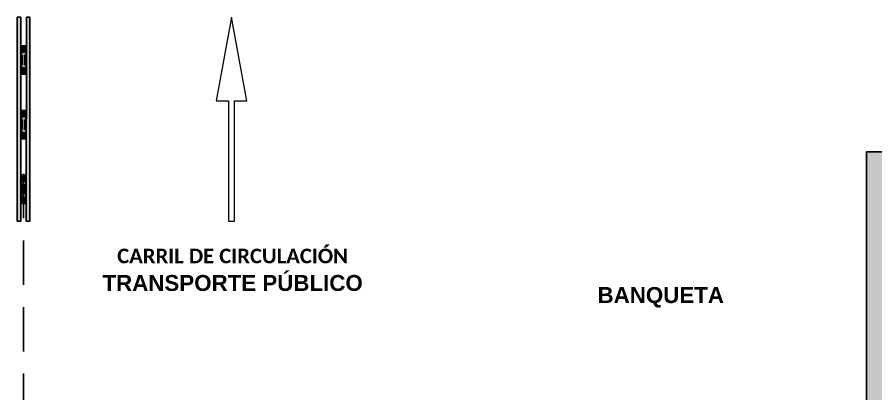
# Model space of a CAD drawing. Header units: metres. Extents: x 668617 to 675126, y 2286318 to 2293677.
# Drawn here: x 672151.73 to 672161.41, y 2287839.78 to 2287844.03 of the extents above; entities that cross this region are included whole.
import ezdxf

# ---------------------------------------------------------------- set-up
doc = ezdxf.new("R2010")
doc.units = ezdxf.units.M
doc.header["$MEASUREMENT"] = 0
doc.linetypes.add('DASHED', pattern=[0.75, 0.5, -0.25])
doc.layers.add('DMTG_SECCIONES_VIALES', color=250, linetype='Continuous')
doc.styles.get("Standard").update_dxf_attribs({"font": 'arial.ttf'})

# ---------------------------------------------------------------- blocks, each defined once
blk = doc.blocks.new('*U398')
at = {"ltscale": 0.1, "true_color": 0xf8d731}
h = blk.add_hatch(color=40, dxfattribs=at)
h.dxf.hatch_style = 1
h.paths.add_polyline_path([(0, -0.115), (0, -0.235), (0.163, -0.197, 0.348227), (0.171, -0.187), (0.171, -0.163, 0.348227), (0.163, -0.153)])
h.paths.add_polyline_path([(0.151, -0.171), (0.151, -0.179), (0.02, -0.21), (0.02, -0.14)], flags=16)
at = {"lineweight": 60}
h = blk.add_hatch(color=72, dxfattribs=at)
h.dxf.hatch_style = 1
h.paths.add_polyline_path([(0.02, -0.21), (0.151, -0.179), (0.151, -0.171), (0.02, -0.14)])
at = {"ltscale": 0.1, "true_color": 0xf8d731}
h = blk.add_hatch(color=40, dxfattribs=at)
h.dxf.hatch_style = 1
h.set_gradient(color1=(248, 153, 30), color2=(248, 215, 49), rotation=90, name='CYLINDER')
h.paths.add_polyline_path([(0.756, -0.235), (0.632, -0.207, -0.349253), (0.617, -0.187), (0.617, -0.163, -0.000038), (0.617, -0.163, -0.349253), (0.632, -0.143), (0.756, -0.115), (0.044, -0.115), (0.165, -0.143, -0.348227), (0.181, -0.163), (0.181, -0.187, -0.348227), (0.165, -0.207), (0.044, -0.235)])
h = blk.add_hatch(color=40, dxfattribs=at)
h.dxf.hatch_style = 1
h.paths.add_polyline_path([(0.634, -0.153, 0.349253), (0.627, -0.163), (0.627, -0.187, 0.349253), (0.634, -0.197), (0.8, -0.235), (0.8, -0.115)])
h.paths.add_polyline_path([(0.78, -0.14), (0.647, -0.171), (0.647, -0.179), (0.78, -0.21)], flags=16)
at = {"lineweight": 60}
h = blk.add_hatch(color=22, dxfattribs=at)
h.dxf.hatch_style = 1
h.paths.add_polyline_path([(0.647, -0.179), (0.78, -0.21), (0.78, -0.14), (0.647, -0.171)])
at = {"color": 40, "true_color": 0xf8d731}
for points in [[(0, -0.115), (0, -0.235), (0.163, -0.197, 0.348227), (0.171, -0.187), (0.171, -0.163, 0.348227), (0.163, -0.153)], [(0.617, -0.163), (0.617, -0.187, 0.349253), (0.632, -0.207), (0.756, -0.235), (0.044, -0.235), (0.165, -0.207, 0.348227), (0.181, -0.187), (0.181, -0.163, 0.348227), (0.165, -0.143), (0.044, -0.115), (0.756, -0.115), (0.632, -0.143, 0.349253), (0.617, -0.163, 0.000038)], [(0.8, -0.235), (0.634, -0.197, -0.349253), (0.627, -0.187), (0.627, -0.163, -0.349253), (0.634, -0.153), (0.8, -0.115)]]:
    blk.add_lwpolyline(points, format="xyb", close=True, dxfattribs=at)
for points in [[(0.044, -0.115), (0, -0.115)], [(0, -0.235), (0.044, -0.235)], [(0.756, -0.115), (0.8, -0.115)], [(0.756, -0.235), (0.8, -0.235)]]:
    blk.add_lwpolyline(points, dxfattribs=at)
for points in [[(0.02, -0.14), (0.02, -0.21), (0.151, -0.179), (0.151, -0.171)], [(0.78, -0.21), (0.647, -0.179), (0.647, -0.171), (0.78, -0.14)]]:
    blk.add_lwpolyline(points, close=True, dxfattribs=at)
at = {"color": 1, "ltscale": 0.1}
for points in [[(0.541, -0.139), (0.259, -0.139)], [(0.541, -0.211), (0.259, -0.211)]]:
    blk.add_lwpolyline(points, dxfattribs=at)
blk = doc.blocks.new('*U399')
at = {"ltscale": 0.1, "true_color": 0xf8d731}
h = blk.add_hatch(color=40, dxfattribs=at)
h.dxf.hatch_style = 1
h.paths.add_polyline_path([(0, -0.115), (0, -0.235), (0.163, -0.197, 0.348227), (0.171, -0.187), (0.171, -0.163, 0.348227), (0.163, -0.153)])
h.paths.add_polyline_path([(0.151, -0.171), (0.151, -0.179), (0.02, -0.21), (0.02, -0.14)], flags=16)
at = {"lineweight": 60}
h = blk.add_hatch(color=72, dxfattribs=at)
h.dxf.hatch_style = 1
h.paths.add_polyline_path([(0.02, -0.21), (0.151, -0.179), (0.151, -0.171), (0.02, -0.14)])
at = {"ltscale": 0.1, "true_color": 0xf8d731}
h = blk.add_hatch(color=40, dxfattribs=at)
h.dxf.hatch_style = 1
h.set_gradient(color1=(248, 153, 30), color2=(248, 215, 49), rotation=90, name='CYLINDER')
h.paths.add_polyline_path([(0.756, -0.235), (0.632, -0.207, -0.349253), (0.617, -0.187), (0.617, -0.163, -0.000038), (0.617, -0.163, -0.349253), (0.632, -0.143), (0.756, -0.115), (0.044, -0.115), (0.165, -0.143, -0.348227), (0.181, -0.163), (0.181, -0.187, -0.348227), (0.165, -0.207), (0.044, -0.235)])
h = blk.add_hatch(color=40, dxfattribs=at)
h.dxf.hatch_style = 1
h.paths.add_polyline_path([(0.634, -0.153, 0.349253), (0.627, -0.163), (0.627, -0.187, 0.349253), (0.634, -0.197), (0.8, -0.235), (0.8, -0.115)])
h.paths.add_polyline_path([(0.78, -0.14), (0.647, -0.171), (0.647, -0.179), (0.78, -0.21)], flags=16)
at = {"lineweight": 60}
h = blk.add_hatch(color=22, dxfattribs=at)
h.dxf.hatch_style = 1
h.paths.add_polyline_path([(0.647, -0.179), (0.78, -0.21), (0.78, -0.14), (0.647, -0.171)])
at = {"color": 40, "true_color": 0xf8d731}
for points in [[(0, -0.115), (0, -0.235), (0.163, -0.197, 0.348227), (0.171, -0.187), (0.171, -0.163, 0.348227), (0.163, -0.153)], [(0.617, -0.163), (0.617, -0.187, 0.349253), (0.632, -0.207), (0.756, -0.235), (0.044, -0.235), (0.165, -0.207, 0.348227), (0.181, -0.187), (0.181, -0.163, 0.348227), (0.165, -0.143), (0.044, -0.115), (0.756, -0.115), (0.632, -0.143, 0.349253), (0.617, -0.163, 0.000038)], [(0.8, -0.235), (0.634, -0.197, -0.349253), (0.627, -0.187), (0.627, -0.163, -0.349253), (0.634, -0.153), (0.8, -0.115)]]:
    blk.add_lwpolyline(points, format="xyb", close=True, dxfattribs=at)
for points in [[(0.044, -0.115), (0, -0.115)], [(0, -0.235), (0.044, -0.235)], [(0.756, -0.115), (0.8, -0.115)], [(0.756, -0.235), (0.8, -0.235)]]:
    blk.add_lwpolyline(points, dxfattribs=at)
for points in [[(0.02, -0.14), (0.02, -0.21), (0.151, -0.179), (0.151, -0.171)], [(0.78, -0.21), (0.647, -0.179), (0.647, -0.171), (0.78, -0.14)]]:
    blk.add_lwpolyline(points, close=True, dxfattribs=at)
at = {"color": 1, "ltscale": 0.1}
for points in [[(0.541, -0.139), (0.259, -0.139)], [(0.541, -0.211), (0.259, -0.211)]]:
    blk.add_lwpolyline(points, dxfattribs=at)
blk = doc.blocks.new('*U400')
at = {"ltscale": 0.1, "true_color": 0xf8d731}
h = blk.add_hatch(color=40, dxfattribs=at)
h.dxf.hatch_style = 1
h.paths.add_polyline_path([(0, -0.115), (0, -0.235), (0.163, -0.197, 0.348227), (0.171, -0.187), (0.171, -0.163, 0.348227), (0.163, -0.153)])
h.paths.add_polyline_path([(0.151, -0.171), (0.151, -0.179), (0.02, -0.21), (0.02, -0.14)], flags=16)
at = {"lineweight": 60}
h = blk.add_hatch(color=72, dxfattribs=at)
h.dxf.hatch_style = 1
h.paths.add_polyline_path([(0.02, -0.21), (0.151, -0.179), (0.151, -0.171), (0.02, -0.14)])
at = {"ltscale": 0.1, "true_color": 0xf8d731}
h = blk.add_hatch(color=40, dxfattribs=at)
h.dxf.hatch_style = 1
h.set_gradient(color1=(248, 153, 30), color2=(248, 215, 49), rotation=90, name='CYLINDER')
h.paths.add_polyline_path([(0.756, -0.235), (0.632, -0.207, -0.349253), (0.617, -0.187), (0.617, -0.163, -0.000038), (0.617, -0.163, -0.349253), (0.632, -0.143), (0.756, -0.115), (0.044, -0.115), (0.165, -0.143, -0.348227), (0.181, -0.163), (0.181, -0.187, -0.348227), (0.165, -0.207), (0.044, -0.235)])
h = blk.add_hatch(color=40, dxfattribs=at)
h.dxf.hatch_style = 1
h.paths.add_polyline_path([(0.634, -0.153, 0.349253), (0.627, -0.163), (0.627, -0.187, 0.349253), (0.634, -0.197), (0.8, -0.235), (0.8, -0.115)])
h.paths.add_polyline_path([(0.78, -0.14), (0.647, -0.171), (0.647, -0.179), (0.78, -0.21)], flags=16)
at = {"lineweight": 60}
h = blk.add_hatch(color=22, dxfattribs=at)
h.dxf.hatch_style = 1
h.paths.add_polyline_path([(0.647, -0.179), (0.78, -0.21), (0.78, -0.14), (0.647, -0.171)])
at = {"color": 40, "true_color": 0xf8d731}
for points in [[(0, -0.115), (0, -0.235), (0.163, -0.197, 0.348227), (0.171, -0.187), (0.171, -0.163, 0.348227), (0.163, -0.153)], [(0.617, -0.163), (0.617, -0.187, 0.349253), (0.632, -0.207), (0.756, -0.235), (0.044, -0.235), (0.165, -0.207, 0.348227), (0.181, -0.187), (0.181, -0.163, 0.348227), (0.165, -0.143), (0.044, -0.115), (0.756, -0.115), (0.632, -0.143, 0.349253), (0.617, -0.163, 0.000038)], [(0.8, -0.235), (0.634, -0.197, -0.349253), (0.627, -0.187), (0.627, -0.163, -0.349253), (0.634, -0.153), (0.8, -0.115)]]:
    blk.add_lwpolyline(points, format="xyb", close=True, dxfattribs=at)
for points in [[(0.044, -0.115), (0, -0.115)], [(0, -0.235), (0.044, -0.235)], [(0.756, -0.115), (0.8, -0.115)], [(0.756, -0.235), (0.8, -0.235)]]:
    blk.add_lwpolyline(points, dxfattribs=at)
for points in [[(0.02, -0.14), (0.02, -0.21), (0.151, -0.179), (0.151, -0.171)], [(0.78, -0.21), (0.647, -0.179), (0.647, -0.171), (0.78, -0.14)]]:
    blk.add_lwpolyline(points, close=True, dxfattribs=at)
at = {"color": 1, "ltscale": 0.1}
for points in [[(0.541, -0.139), (0.259, -0.139)], [(0.541, -0.211), (0.259, -0.211)]]:
    blk.add_lwpolyline(points, dxfattribs=at)

msp = doc.modelspace()

# ---------------------------------------------------------------- hatches: boundary and pattern name
at = {"layer": 'DMTG_SECCIONES_VIALES'}
for points in [[(672151.7324, 2287844.02663), (672151.73136, 2287841.72638), (672151.77143, 2287841.72636), (672151.77246, 2287844.02661)], [(672151.83464, 2287844.02648), (672151.8336, 2287841.72622), (672151.87366, 2287841.7262), (672151.8747, 2287844.02646)]]:
    msp.add_hatch(color=252, dxfattribs=at).paths.add_polyline_path(points)
h = msp.add_hatch(color=254, dxfattribs=at)
h.dxf.hatch_style = 1
h.paths.add_polyline_path([(672166.30355, 2287842.50928), (672161.30355, 2287842.50928), (672161.30355, 2287836.65928), (672166.30355, 2287836.65928)])

# ---------------------------------------------------------------- linework, layer by layer
for points in [[(672151.7324, 2287844.02663), (672151.73136, 2287841.72638), (672151.77143, 2287841.72636), (672151.77246, 2287844.02661)], [(672151.83464, 2287844.02648), (672151.8336, 2287841.72622), (672151.87366, 2287841.7262), (672151.8747, 2287844.02646)]]:
    msp.add_lwpolyline(points, close=True, dxfattribs=at)
at = {"layer": 'DMTG_SECCIONES_VIALES', "color": 18, "lineweight": 0, "true_color": 0x000000}
msp.add_lwpolyline([(672154.14791, 2287844.02655), (672153.97539, 2287843.08342), (672154.11341, 2287843.08342), (672154.11341, 2287841.72624), (672154.18242, 2287841.72624), (672154.18242, 2287843.08342), (672154.32044, 2287843.08342), (672154.14791, 2287844.02655)], dxfattribs=at)
at = {"layer": 'DMTG_SECCIONES_VIALES', "linetype": 'DASHED'}
msp.add_lwpolyline([(672151.80355, 2287836.50928), (672151.80355, 2287842.50928)], dxfattribs=at)
at = {"layer": 'DMTG_SECCIONES_VIALES'}
msp.add_lwpolyline([(672161.30355, 2287836.40928), (672161.30355, 2287842.50928), (672166.30355, 2287842.50928), (672166.30355, 2287836.65928), (672161.30355, 2287836.65928)], dxfattribs=at)

# ---------------------------------------------------------------- block references
at = {"layer": 'DMTG_SECCIONES_VIALES', "xscale": 0.4006543934492249, "yscale": 0.4006543934492249, "zscale": 0.4006543934492249, "rotation": 89.97971717328946}
for name, p in [('*U400', (672151.73426, 2287843.38352)), ('*U399', (672151.73394, 2287842.65473))]:
    msp.add_blockref(name, p, dxfattribs=at)
at = {"layer": 'DMTG_SECCIONES_VIALES', "color": 252, "xscale": 0.4006543934492249, "yscale": 0.4006543934492249, "zscale": 0.4006543934492249, "rotation": 89.97971717328946}
msp.add_blockref('*U398', (672151.73361, 2287841.92594), dxfattribs=at)

# ---------------------------------------------------------------- texts
at = {"layer": 'DMTG_SECCIONES_VIALES', "color": 252, "char_height": 0.18, "attachment_point": 1}
for s, insert in [('\\pxa0.66667,sm1.07917,qc;{\\fCalibri|b1|i0|c0|p34;\\H0.91667x;CARRIL DE CIRCULACIÓN\\P\\pa0,s*;\\fArial|b1|i0|c0|p34;\\H1.09091x;TRANSPORTE PÚBLICO}', (672152.34673, 2287841.41754)), ('\\pxqc;{\\fArial|b1|i0|c0|p34;BANQUETA}', (672157.17179, 2287840.98444))]:
    msp.add_mtext_dynamic_manual_height_columns(s, width=3.6251352, gutter_width=1, heights=[1.62792], dxfattribs=dict(at, insert=insert))

doc.saveas('drawing.dxf')
